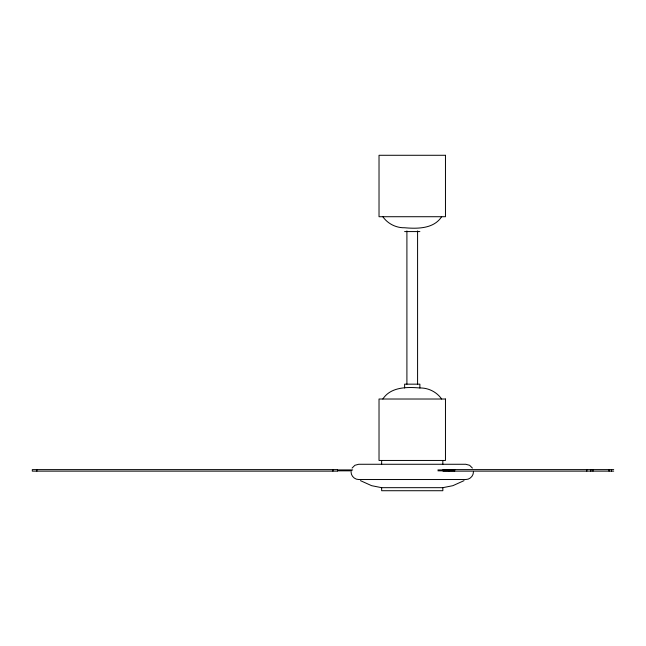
<?xml version="1.0" encoding="UTF-8"?>
<svg xmlns="http://www.w3.org/2000/svg" width="646" height="646" viewBox="0 0 646 646"><rect width="100%" height="100%" fill="white"/><g stroke="black" fill="none" stroke-linecap="round" stroke-linejoin="round"><path stroke-width="0.97" d="M473.437 471.903C473.461 475.989 469.876 479.558 465.79 479.526L358.7 479.526C354.614 479.558 351.028 475.989 351.053 471.903M441.646 216.717C433.749 228.918 417.381 228.854 404.614 227.755C396.119 227.973 387.689 223.702 382.844 216.717M382.844 399.018C390.749 386.817 407.109 386.881 419.876 387.98C428.379 387.762 436.801 392.033 441.646 399.018M352.078 468.084L354.88 465.29L358.7 464.272L465.79 464.272L469.61 465.29L472.412 468.084M464.062 480.632L452.878 485.679L442.841 487.673L381.649 487.673L371.611 485.679L360.428 480.632M404.614 231.575L419.876 231.575M613.7 469.61L443.019 469.61L443.019 471.136L613.7 471.136M337.478 469.917L352.732 469.917M437.931 469.917L454.655 469.917M337.478 470.829L351.779 470.829M437.931 470.829L454.655 470.829M611.471 469.61L611.471 471.136M609.081 469.61L609.081 470.223M609.081 470.53L609.081 471.136M592.971 469.61L592.971 471.136M590.783 469.61L590.783 470.223M590.783 470.53L590.783 471.136M586.818 469.61L586.818 471.136M454.663 469.61L454.663 470.223M454.663 470.53L454.663 471.136M449.18 469.61L449.18 470.223M449.18 470.53L449.18 471.136M442.841 460.711L442.841 464.272M442.841 487.673L442.841 490.718L381.649 490.718L381.649 487.673M419.876 387.98L419.876 384.16L404.614 384.16L404.614 387.98M417.582 230.905L417.582 384.16M406.907 230.905L406.907 384.16M381.649 460.711L381.649 464.272M332.9 469.61L332.9 470.223M332.9 470.53L332.9 471.136M36.879 469.61L36.879 471.136M445.465 155.282L379.024 155.282L379.024 216.717L445.465 216.717L445.465 155.282M445.465 399.018L379.024 399.018L379.024 460.453L445.465 460.453L445.465 399.018M337.478 469.61L32.3 469.61L32.3 471.136L337.478 471.136L337.478 469.61"/></g></svg>
